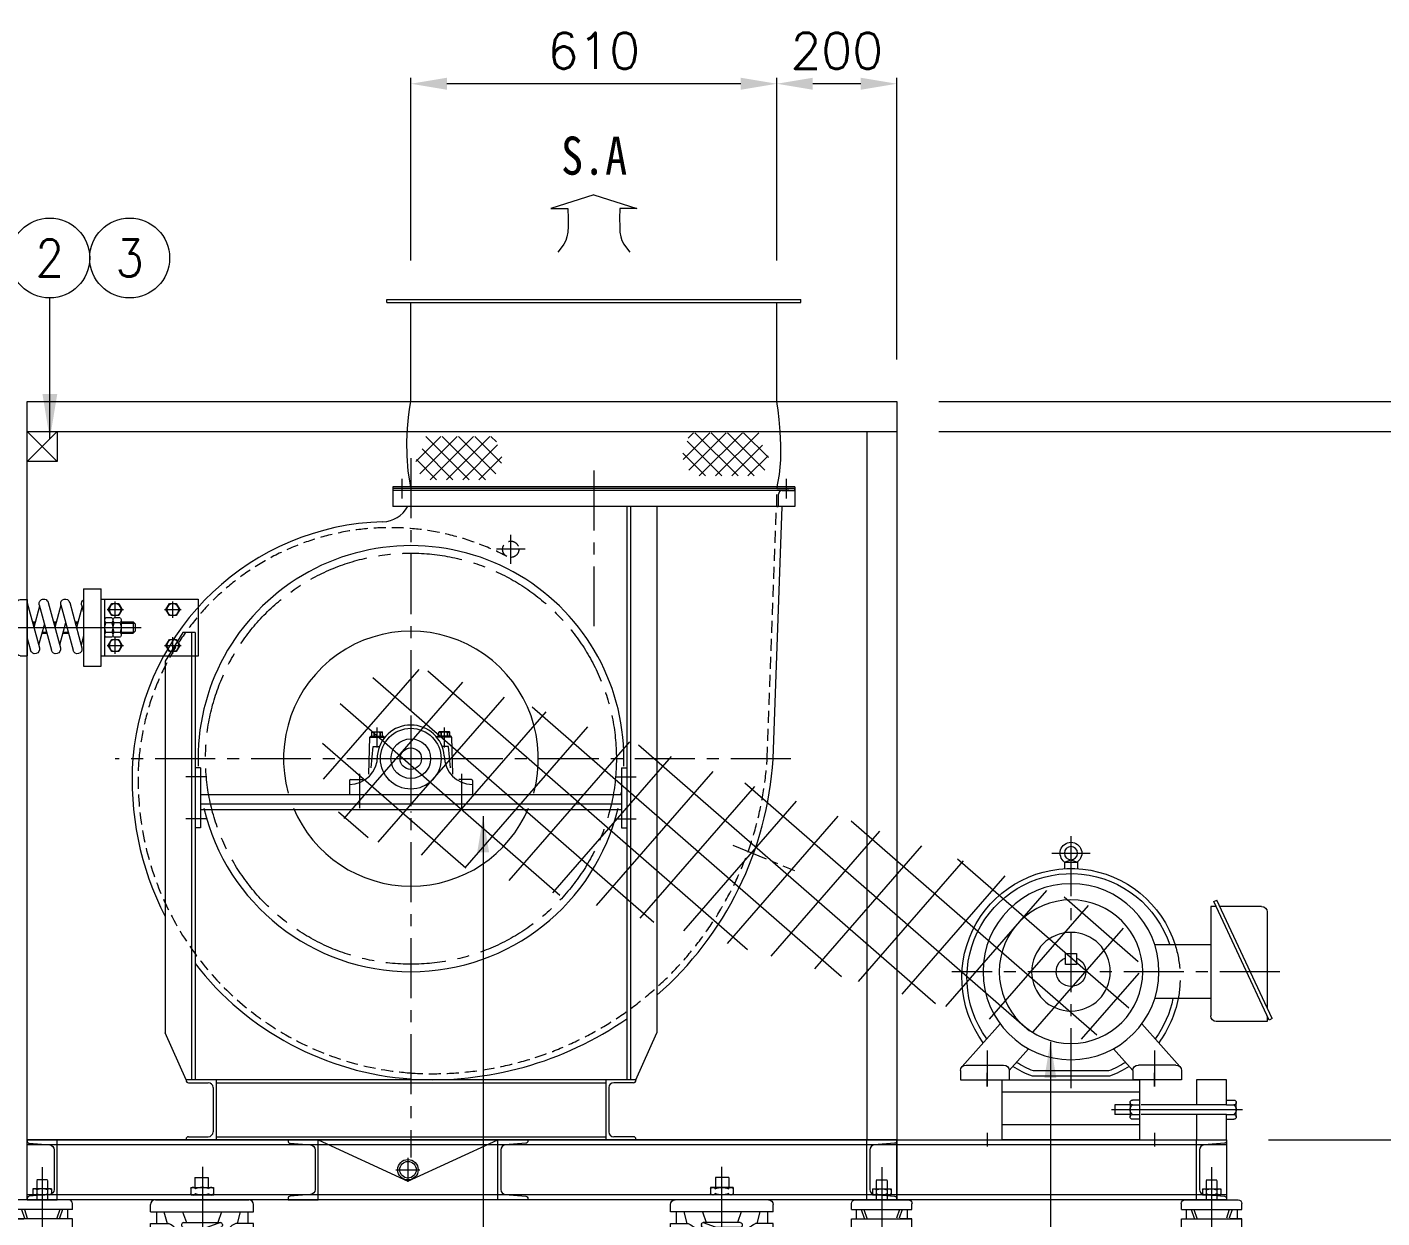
# Model space of a CAD drawing. Extents: x 38 to 18273, y -670 to 12274.
# Drawn here: x 5056 to 7315, y 2893 to 4878 of the extents above; entities that cross this region are included whole.
import ezdxf
from ezdxf.enums import TextEntityAlignment as Align

# ---------------------------------------------------------------- set-up
doc = ezdxf.new("R2010")
doc.units = 0
doc.header["$LTSCALE"] = 80
doc.header["$MEASUREMENT"] = 0
for name, pattern in [('CEN', [26, 20, -2, 2, -2]), ('CENTER', [2, 1.25, -0.25, 0.25, -0.25]), ('CENTER2', [1.125, 0.75, -0.125, 0.125, -0.125]), ('CENTERX2', [4, 2.5, -0.5, 0.5, -0.5]), ('HIDDEN', [0.375, 0.25, -0.125]), ('HIDDENX2', [0.75, 0.5, -0.25])]:
    doc.linetypes.add(name, pattern=pattern)
doc.layers.get('0').update_dxf_attribs({"linetype": 'CONTINUOUS', "lineweight": 18})
doc.layers.get('DEFPOINTS').update_dxf_attribs({"linetype": 'CONTINUOUS', "lineweight": 18})
for name, color, linetype, lineweight in [('12', 1, 'CENTER', 18), ('2', 2, 'HIDDENX2', 18), ('3', 2, 'CONTINUOUS', 18), ('ACT', 7, 'CONTINUOUS', 18), ('BASE', 7, 'CONTINUOUS', 18), ('CEN', 1, 'CEN', 18), ('CENTER', 1, 'CENTER', 18), ('DIM', 4, 'CONTINUOUS', 18), ('LIN', 2, 'CONTINUOUS', 18), ('NO', 2, 'CONTINUOUS', 18), ('OBJ', 7, 'CONTINUOUS', 18), ('THIN', 3, 'CONTINUOUS', 18)]:
    doc.layers.add(name, color=color, linetype=linetype, lineweight=lineweight)
doc.styles.add('GSC', font='romans.shx', dxfattribs={"width": 0.8, "height": 4, "bigfont": 'ghs.shx'})
doc.styles.add('ITALICT', font='TXT', dxfattribs={"width": 0.95, "height": 3})
doc.styles.get("Standard").update_dxf_attribs({"font": 'txt.shx', "bigfont": '2hs.shx'})
doc.dimstyles.get("Standard").update_dxf_attribs({"dimscale": 0, "dimtxt": 60, "dimasz": 60, "dimexe": 10, "dimexo": 70, "dimgap": 25, "dimtad": 1, "dimdec": 0, "dimlfac": -1, "dimzin": 0, "dimdsep": 46, "dimtxsty": 'Standard', "dimcen": 0, "dimclrd": 1, "dimclre": 1, "dimadec": 0, "dimazin": 0, "dimtfac": 1, "dimtdec": 0, "dimtix": 1, "dimtmove": 1, "dimatfit": 2, "dimfxl": 0, "dimtolj": 1, "dimtzin": 0, "dimlwd": 5, "dimlwe": 5, "dimarcsym": 0})

# ---------------------------------------------------------------- blocks, each defined once
blk = doc.blocks.new('*D15')
at = {"color": 1, "linetype": 'Continuous', "lineweight": 5}
for p, q in [((7126.2, 3023.4), (7461.7, 3023.4)), ((7451.7, 2713.4), (7451.7, 2963.4)), ((7276.2, 2653.4), (7461.7, 2653.4))]:
    blk.add_line(p, q, dxfattribs=at)
at = {"color": 1, "linetype": 'Continuous'}
for points in [[(7441.7, 2963.4), (7461.7, 2963.4), (7451.7, 3023.4)], [(7441.7, 2713.4), (7461.7, 2713.4), (7451.7, 2653.4)]]:
    blk.add_solid(points, dxfattribs=at)
at = {"layer": 'DEFPOINTS', "color": 0, "linetype": 'Continuous'}
for p in [(7056.2, 3023.4), (7451.7, 3023.4), (7206.2, 2653.4)]:
    blk.add_point(p, dxfattribs=at)
at = {"color": 0, "linetype": 'Continuous', "insert": (7396.7, 2818.4), "char_height": 60, "attachment_point": 5, "rotation": 90}
blk.add_mtext('\\A1;370', dxfattribs=at)
blk = doc.blocks.new('*D16')
at = {"color": 1, "linetype": 'Continuous', "lineweight": 5}
for p, q in [((6576.2, 4203.4), (7461.7, 4203.4)), ((7451.7, 3083.4), (7451.7, 4143.4)), ((7126.2, 3023.4), (7461.7, 3023.4))]:
    blk.add_line(p, q, dxfattribs=at)
at = {"color": 1, "linetype": 'Continuous'}
for points in [[(7441.7, 4143.4), (7461.7, 4143.4), (7451.7, 4203.4)], [(7441.7, 3083.4), (7461.7, 3083.4), (7451.7, 3023.4)]]:
    blk.add_solid(points, dxfattribs=at)
at = {"layer": 'DEFPOINTS', "color": 0, "linetype": 'Continuous'}
for p in [(6506.2, 4203.4), (7451.7, 4203.4), (7056.2, 3023.4)]:
    blk.add_point(p, dxfattribs=at)
at = {"color": 0, "linetype": 'Continuous', "insert": (7396.7, 3613.4), "char_height": 60, "attachment_point": 5, "rotation": 90}
blk.add_mtext('\\A1;1180', dxfattribs=at)
blk = doc.blocks.new('*D17')
at = {"color": 1, "linetype": 'Continuous', "lineweight": 5}
for p, q in [((7451.7, 4313.4), (7451.7, 4373.4)), ((6576.2, 4253.4), (7461.7, 4253.4)), ((7451.7, 4203.4), (7451.7, 4253.4)), ((6576.2, 4203.4), (7461.7, 4203.4)), ((7451.7, 4143.4), (7451.7, 4083.4))]:
    blk.add_line(p, q, dxfattribs=at)
at = {"color": 1, "linetype": 'Continuous'}
for points in [[(7441.7, 4313.4), (7461.7, 4313.4), (7451.7, 4253.4)], [(7441.7, 4143.4), (7461.7, 4143.4), (7451.7, 4203.4)]]:
    blk.add_solid(points, dxfattribs=at)
at = {"layer": 'DEFPOINTS', "color": 0, "linetype": 'Continuous'}
for p in [(6506.2, 4253.4), (7451.7, 4253.4), (6506.2, 4203.4)]:
    blk.add_point(p, dxfattribs=at)
at = {"color": 0, "linetype": 'Continuous', "insert": (7396.7, 4353.4), "char_height": 60, "attachment_point": 5, "rotation": 90}
blk.add_mtext('\\A1;50', dxfattribs=at)
blk = doc.blocks.new('*D18')
at = {"color": 1, "linetype": 'Continuous', "lineweight": 5}
for p, q in [((6576.2, 4253.4), (7668.6, 4253.4)), ((7658.6, 2713.4), (7658.6, 4193.4)), ((7276.2, 2653.4), (7668.6, 2653.4))]:
    blk.add_line(p, q, dxfattribs=at)
at = {"color": 1, "linetype": 'Continuous'}
for points in [[(7648.6, 4193.4), (7668.6, 4193.4), (7658.6, 4253.4)], [(7648.6, 2713.4), (7668.6, 2713.4), (7658.6, 2653.4)]]:
    blk.add_solid(points, dxfattribs=at)
at = {"layer": 'DEFPOINTS', "color": 0, "linetype": 'Continuous'}
for p in [(6506.2, 4253.4), (7658.6, 4253.4), (7206.2, 2653.4)]:
    blk.add_point(p, dxfattribs=at)
at = {"color": 0, "linetype": 'Continuous', "insert": (7603.6, 3453.4), "char_height": 60, "attachment_point": 5, "rotation": 90}
blk.add_mtext('\\A1;1600', dxfattribs=at)
blk = doc.blocks.new('htr(w)')
at = {"color": 2, "linetype": 'ByBlock'}
blk.add_line((-339.1, 112.4), (-339.1, -0.7), dxfattribs=at)
at = {"color": 2}
blk.add_line((287.4, 66), (272.6, 66), dxfattribs=at)
at = {"color": 6}
blk.add_line((285, 68.5), (275, 68.5), dxfattribs=at)
at = {"color": 2}
blk.add_lwpolyline([(285, 66), (285, 68.5), (284.5, 69), (275.5, 69), (275, 68.5), (275, 66)], dxfattribs=at)
at = {"layer": 'CEN'}
for p, q in [((-288.8, 75.2), (-288.8, 107.7)), ((-174.5, 75.2), (-174.5, 107.7)), ((319.6, 75.2), (319.6, 107.7)), ((428.4, 75.2), (428.4, 107.7)), ((-272.5, 91.4), (-305.1, 91.4)), ((-158.3, 91.4), (-190.8, 91.4)), ((303.4, 91.4), (335.9, 91.4)), ((412.2, 91.4), (444.7, 91.4)), ((340.6, 55.8), (-225.8, 55.8)), ((-288.8, 4), (-288.8, 36.5)), ((-174.5, 4), (-174.5, 36.5)), ((319.6, 4), (319.6, 36.5)), ((428.4, 4), (428.4, 36.5)), ((-272.5, 20.2), (-305.1, 20.2)), ((-158.3, 20.2), (-190.8, 20.2)), ((303.4, 20.2), (335.9, 20.2)), ((412.2, 20.2), (444.7, 20.2))]:
    blk.add_line(p, q, dxfattribs=at)
at = {"layer": 'DIM'}
for p, q in [((-186.6, 64.7), (-212.4, 64.7)), ((-95.1, 64.7), (-99.8, 64.7)), ((-75.9, 64.7), (-76.3, 64.7)), ((-52.4, 64.7), (-57.1, 64.7)), ((-10.7, 64.7), (-15.5, 64.7)), ((275.2, 64.7), (50.7, 64.7)), ((315.2, 64.7), (334.3, 64.7)), ((-186.6, 47), (-212.4, 47)), ((-71.2, 47), (-81, 47)), ((-29.5, 47), (-38.3, 47)), ((275.2, 47), (50.7, 47)), ((315.2, 47), (334.3, 47))]:
    blk.add_line(p, q, dxfattribs=at)
at = {"layer": 'LIN'}
for p, q in [((-146.6, 112.4), (-339.1, 112.4)), ((-153.6, -0.7), (-153.6, 112.4)), ((-111.7, 132.6), (-146.6, 132.6)), ((-146.6, -20.9), (-146.6, 132.6)), ((-111.7, 132.6), (-111.7, -20.9)), ((0, 111.7), (0, 0)), ((14, 111.7), (0, 111.7)), ((291.7, 112.4), (478.7, 112.4)), ((291.7, -0.7), (291.7, 112.4)), ((298.7, -0.7), (298.7, 112.4)), ((478.7, 112.4), (478.7, -0.7)), ((-295.6, 103.3), (-302.5, 91.4)), ((-302.5, 91.4), (-295.6, 79.6)), ((-282, 103.3), (-295.6, 103.3)), ((-275.1, 91.4), (-282, 103.3)), ((-282, 79.6), (-275.1, 91.4)), ((-181.4, 103.3), (-188.2, 91.4)), ((-188.2, 91.4), (-181.4, 79.6)), ((-167.7, 103.3), (-181.4, 103.3)), ((-160.8, 91.4), (-167.7, 103.3)), ((-167.7, 79.6), (-160.8, 91.4)), ((-107.8, 101), (-111.7, 86.6)), ((-108.7, 97.8), (-97.5, 55.8)), ((-84.1, 105.7), (-108.3, 15.4)), ((-66.6, 101), (-90.8, 10.7)), ((-66.7, 100.5), (-54.7, 55.8)), ((-41.4, 105.7), (-65.6, 15.4)), ((-23.8, 101), (-48, 10.7)), ((-24.5, 98.5), (-13.1, 55.8)), ((0, 104.7), (-23.9, 15.4)), ((20.9, 104.7), (20.9, 7)), ((305.9, 91.4), (312.8, 103.3)), ((312.8, 79.6), (305.9, 91.4)), ((312.8, 103.3), (326.5, 103.3)), ((326.5, 103.3), (333.3, 91.4)), ((333.3, 91.4), (326.5, 79.6)), ((414.7, 91.4), (421.6, 103.3)), ((421.6, 79.6), (414.7, 91.4)), ((421.6, 103.3), (435.3, 103.3)), ((435.3, 103.3), (442.1, 91.4)), ((442.1, 91.4), (435.3, 79.6)), ((-295.6, 79.6), (-282, 79.6)), ((-213.8, 63.3), (-210.1, 67)), ((-213.8, 63.3), (-213.8, 48.4)), ((-186.6, 67), (-210.1, 67)), ((-210.1, 67), (-210.1, 44.7)), ((-186.6, 70.4), (-186.6, 41.3)), ((-184, 75.2), (-172.6, 75.2)), ((-184, 65.5), (-172.6, 65.5)), ((-181.4, 79.6), (-167.7, 79.6)), ((-170.1, 70.4), (-170.1, 41.3)), ((-167.5, 75.2), (-156.1, 75.2)), ((-167.5, 65.5), (-156.1, 65.5)), ((-94.5, 67), (-100.4, 67)), ((-76.1, 65.4), (-64.1, 20.8)), ((-51.7, 67), (-57.7, 67)), ((-33.9, 63.4), (-22.5, 20.8)), ((-10.1, 67), (-16.1, 67)), ((23.5, 75.2), (34.9, 75.2)), ((23.5, 65.5), (34.9, 65.5)), ((37.4, 70.4), (37.4, 41.3)), ((40, 75.2), (51.4, 75.2)), ((40, 65.5), (51.4, 65.5)), ((275.2, 67), (50.7, 67)), ((53.9, 70.4), (53.9, 41.3)), ((275.2, 70.4), (275.2, 41.3)), ((277.7, 75.2), (289.2, 75.2)), ((277.7, 65.5), (289.2, 65.5)), ((312.6, 75.2), (301.2, 75.2)), ((312.6, 65.5), (301.2, 65.5)), ((326.5, 79.6), (312.8, 79.6)), ((315.2, 70.4), (315.2, 41.3)), ((315.2, 67), (332, 67)), ((335.7, 63.3), (332, 67)), ((332, 67), (332, 44.7)), ((335.7, 63.3), (335.7, 48.4)), ((435.3, 79.6), (421.6, 79.6)), ((-295.6, 32.1), (-302.5, 20.2)), ((-282, 32.1), (-295.6, 32.1)), ((-275.1, 20.2), (-282, 32.1)), ((-213.8, 48.4), (-210.1, 44.7)), ((-186.6, 44.7), (-210.1, 44.7)), ((-181.4, 32.1), (-188.2, 20.2)), ((-184, 46.2), (-172.6, 46.2)), ((-184, 36.5), (-172.6, 36.5)), ((-167.7, 32.1), (-181.4, 32.1)), ((-160.8, 20.2), (-167.7, 32.1)), ((-167.5, 46.2), (-156.1, 46.2)), ((-167.5, 36.5), (-156.1, 36.5)), ((-111.7, 38.9), (-106.8, 20.8)), ((-70.5, 44.7), (-81.7, 44.7)), ((-28.9, 44.7), (-38.9, 44.7)), ((0, 34.6), (-6.4, 10.7)), ((23.5, 46.2), (34.9, 46.2)), ((23.5, 36.5), (34.9, 36.5)), ((40, 46.2), (51.4, 46.2)), ((40, 36.5), (51.4, 36.5)), ((275.2, 44.7), (50.7, 44.7)), ((277.7, 46.2), (289.2, 46.2)), ((277.7, 36.5), (289.2, 36.5)), ((312.6, 46.2), (301.2, 46.2)), ((312.6, 36.5), (301.2, 36.5)), ((305.9, 20.2), (312.8, 32.1)), ((312.8, 32.1), (326.5, 32.1)), ((315.2, 44.7), (332, 44.7)), ((326.5, 32.1), (333.3, 20.2)), ((335.7, 48.4), (332, 44.7)), ((414.7, 20.2), (421.6, 32.1)), ((421.6, 32.1), (435.3, 32.1)), ((435.3, 32.1), (442.1, 20.2)), ((-302.5, 20.2), (-295.6, 8.4)), ((-295.6, 8.4), (-282, 8.4)), ((-282, 8.4), (-275.1, 20.2)), ((-188.2, 20.2), (-181.4, 8.4)), ((-181.4, 8.4), (-167.7, 8.4)), ((-167.7, 8.4), (-160.8, 20.2)), ((14, 0), (0, 0)), ((312.8, 8.4), (305.9, 20.2)), ((326.5, 8.4), (312.8, 8.4)), ((333.3, 20.2), (326.5, 8.4)), ((421.6, 8.4), (414.7, 20.2)), ((435.3, 8.4), (421.6, 8.4)), ((442.1, 20.2), (435.3, 8.4)), ((-339.1, -0.7), (-146.6, -0.7)), ((-111.7, -20.9), (-146.6, -20.9)), ((478.7, -0.7), (291.7, -0.7))]:
    blk.add_line(p, q, dxfattribs=at)
for centre, major_axis, start_param, end_param in [((-116.6, 103.4), (-6.42, 6.42), 3.665191, 4.927986), ((-75.3, 103.4), (6.42, 6.42), 5.235988, 8.37758), ((-32.6, 103.4), (-6.42, 6.42), 3.665191, 6.806784), ((14, 104.7), (4.94, 4.94), 5.497787, 7.068583), ((-166.9, 55.8), (13.9, 13.9), 1.843141, 2.869248), ((-180.7, 70.4), (-4.15, 4.15), -0.180888, 1.751684), ((-176, 70.4), (-4.15, 4.15), 2.960705, 4.893277), ((-189.8, 55.8), (-13.9, 13.9), 3.413937, 4.440045), ((-150.4, 55.8), (13.9, 13.9), 1.843141, 2.869248), ((-164.2, 70.4), (-4.15, 4.15), -0.180888, 1.751684), ((-159.5, 70.4), (-4.15, 4.15), 2.960705, 4.893277), ((-173.3, 55.8), (-13.9, 13.9), 3.413937, 4.440045), ((40.6, 55.8), (-13.9, 13.9), 0.272344, 1.298452), ((26.8, 70.4), (-4.15, 4.15), -0.180888, 1.751684), ((31.6, 70.4), (-4.15, 4.15), 2.960705, 4.893277), ((17.7, 55.8), (13.9, 13.9), 4.984733, 6.010841), ((57.1, 55.8), (-13.9, 13.9), 0.272344, 1.298452), ((43.3, 70.4), (-4.15, 4.15), -0.180888, 1.751684), ((48.1, 70.4), (-4.15, 4.15), 2.960705, 4.893277), ((34.2, 55.8), (-13.9, 13.9), 3.413937, 4.440045), ((294.9, 55.8), (-13.9, 13.9), 0.272344, 1.298452), ((281.1, 70.4), (-4.15, 4.15), -0.180888, 1.751684), ((285.8, 70.4), (4.15, 4.15), 4.531501, 6.464073), ((272, 55.8), (-13.9, 13.9), 3.413937, 4.440045), ((318.4, 55.8), (-13.9, 13.9), 0.272344, 1.298452), ((304.6, 70.4), (-4.15, 4.15), -0.180888, 1.751684), ((309.3, 70.4), (4.15, 4.15), 4.531501, 6.464073), ((295.5, 55.8), (-13.9, 13.9), 3.413937, 4.440045), ((-180.7, 41.3), (-4.15, 4.15), -0.180888, 1.751684), ((-176, 41.3), (4.15, 4.15), 4.531501, 6.464073), ((-164.2, 41.3), (-4.15, 4.15), -0.180888, 1.751684), ((-159.5, 41.3), (-4.15, 4.15), 2.960705, 4.893277), ((26.8, 41.3), (-4.15, 4.15), -0.180888, 1.751684), ((31.6, 41.3), (-4.15, 4.15), 2.960705, 4.893277), ((43.3, 41.3), (-4.15, 4.15), -0.180888, 1.751684), ((48.1, 41.3), (-4.15, 4.15), 2.960705, 4.893277), ((281.1, 41.3), (-4.15, 4.15), -0.180888, 1.751684), ((285.8, 41.3), (-4.15, 4.15), 2.960705, 4.893277), ((304.6, 41.3), (-4.15, 4.15), -0.180888, 1.751684), ((309.3, 41.3), (-4.15, 4.15), 2.960705, 4.893277), ((-99.5, 13), (-6.42, 6.42), 0.523599, 3.665191), ((-56.8, 13), (-6.42, 6.42), 0.523599, 3.665191), ((-15.2, 13), (-6.42, 6.42), 0.523599, 3.665191), ((14, 7), (4.94, 4.94), 3.926991, 5.497787)]:
    blk.add_ellipse(centre, major_axis=major_axis, ratio=1, start_param=start_param, end_param=end_param, dxfattribs=at)
for centre, major_axis in [((-288.8, 91.4), (-8.39, 8.39)), ((-174.5, 91.4), (-8.39, 8.39)), ((319.6, 91.4), (-8.39, 8.39)), ((428.4, 91.4), (-8.39, 8.39)), ((-288.8, 20.2), (-8.39, 8.39)), ((-174.5, 20.2), (-8.39, 8.39)), ((319.6, 20.2), (8.39, 8.39)), ((428.4, 20.2), (8.39, 8.39))]:
    blk.add_ellipse(centre, major_axis=major_axis, ratio=1, dxfattribs=at)
at = {"layer": 'THIN', "color": 6}
for p, q in [((275.5, 66), (275.5, 69)), ((284.5, 66), (284.5, 69))]:
    blk.add_line(p, q, dxfattribs=at)
blk = doc.blocks.new('SPRING MOUNT(def 50 FRONT)')
at = {"lineweight": 15}
for p, q in [((129.9, 238.5), (129.9, 222.3)), ((129.9, 238.5), (152, 238.5)), ((152, 238.5), (152, 222.3)), ((122.7, 222.2), (160.6, 222.2)), ((122.7, 222.2), (122.7, 209.6)), ((123.3, 209.6), (161.2, 209.6)), ((160.6, 222.2), (160.6, 209.6)), ((55.9, 181.7), (55.9, 193.7)), ((55.9, 181.7), (55.9, 193.7)), ((55.9, 181.7), (227.4, 181.7)), ((63.8, 201.7), (219.5, 201.7)), ((65.5, 181.7), (65.5, 162.1)), ((78.2, 181.7), (83.3, 162.1)), ((109.3, 181.7), (115.5, 163.7)), ((174, 181.7), (167.9, 163.7)), ((205.1, 181.7), (200.1, 162.1)), ((217.8, 181.7), (217.8, 162.1)), ((227.4, 181.7), (227.4, 193.7)), ((227.4, 181.7), (227.4, 193.7)), ((55.9, 68.1), (55.9, 162.1)), ((55.9, 162.1), (85.5, 162.1)), ((107.6, 160.5), (107.6, 158.7)), ((110.8, 163.7), (172.5, 163.7)), ((172.5, 163.7), (112.9, 142.3)), ((175.7, 160.5), (175.7, 158.7)), ((227.4, 162.1), (197.8, 162.1)), ((227.4, 162.1), (197.8, 162.1)), ((227.4, 68.1), (227.4, 162.1)), ((101.3, 140.9), (107.6, 64.8)), ((110, 140.3), (109.5, 138.8)), ((110, 140.2), (109.5, 138.8)), ((110.8, 155.5), (149.8, 155.5)), ((174.3, 123.3), (113.9, 142.2)), ((172.5, 155.5), (126.2, 138.4)), ((182.1, 140.9), (175.7, 64.8)), ((160.8, 119.4), (111.1, 134.9)), ((173.6, 123.4), (112.9, 104.1)), ((173.6, 115), (124.3, 100)), ((176.5, 120), (176.4, 118.2)), ((110.6, 102.1), (110.1, 100.6)), ((110.6, 102), (110.1, 100.5)), ((161, 77.7), (111.9, 96.5)), ((172.8, 80.4), (114.4, 104)), ((172.7, 80.4), (112.9, 66.5)), ((172.4, 72.2), (151.4, 67.1)), ((175.7, 77.3), (175.7, 75.4)), ((39, 52.3), (17.6, 52.3)), ((17.6, 31.7), (17.6, 52.3)), ((110.6, 64.5), (110.1, 63)), ((112, 59), (141.7, 59)), ((114.9, 58.5), (141.7, 58.5)), ((173, 58.5), (115.3, 58.5)), ((116, 67.1), (141.7, 67.1)), ((172.5, 67.1), (141.7, 67.1)), ((172.5, 59), (141.7, 59)), ((172.5, 58.5), (141.7, 58.5)), ((175.7, 64), (175.7, 62.1)), ((175.7, 63.5), (175.7, 61.7)), ((263.7, 52.3), (242.4, 52.3)), ((263.7, 52.3), (263.7, 31.7)), ((263.5, 42), (17.6, 42)), ((263.5, 31.7), (17.6, 31.7))]:
    blk.add_line(p, q, dxfattribs=at)
for centre, radius, start, end in [((126.6, 217.7), 4.47, 27.8855, 152.1145), ((126.6, 214), 4.47, 207.8855, 332.1145), ((141.7, 195.2), 27, 65.8105, 114.1895), ((141.7, 236.6), 27, 245.8105, 294.1895), ((156.7, 217.7), 4.48, 28.0312, 151.9688), ((156.7, 214), 4.48, 208.0312, 331.9688), ((63.8, 193.7), 7.9, 90, 180), ((219.5, 193.7), 7.9, 0, 90), ((219.5, 193.7), 7.9, 0, 90), ((77.6, 139.8), 23.7, 2.7593, 70.3922), ((110.8, 160.5), 3.16, 90, 180), ((110.8, 158.7), 3.16, 180, 270), ((172.5, 160.5), 3.16, 0, 90), ((172.5, 158.7), 3.16, 270, 0), ((205.7, 139.8), 23.7, 109.6078, 177.2407), ((112.5, 137.7), 3.16, 160.7604, 250.7604), ((112.5, 137.8), 3.16, 160.7604, 250.7604), ((113, 139.3), 3.2, 73.0374, 160.654), ((113, 139.2), 3.2, 73.0374, 160.654), ((112.6, 137.7), 3.17, 247.2939, 261.591), ((112.6, 137.8), 3.17, 247.2939, 261.591), ((173.2, 118.2), 3.16, 270, 0), ((173.4, 120.3), 3.16, 355.8918, 85.8918), ((113.1, 99.5), 3.16, 160.7604, 250.7604), ((113.1, 99.5), 3.16, 160.7604, 250.7604), ((113.6, 101), 3.2, 73.0374, 160.654), ((113.6, 100.9), 3.2, 73.0374, 160.654), ((113.2, 99.5), 3.17, 247.2939, 261.591), ((113.2, 99.4), 3.17, 247.2939, 261.591), ((40.1, 68.1), 15.8, 270, 0), ((172.6, 75.4), 3.16, 266.4469, 0), ((172.6, 77.3), 3.16, 0, 90), ((243.2, 68.1), 15.8, 180, 270), ((115.3, 66.4), 7.9, 191.7194, 270), ((113.1, 61.9), 3.16, 160.7604, 250.7604), ((113.6, 63.4), 3.2, 98.9445, 160.654), ((113.2, 61.9), 3.17, 247.2939, 248.2755), ((172.5, 64), 3.16, 0, 90), ((172.5, 62.1), 3.16, 270, 0), ((172.5, 61.7), 3.16, 270, 0)]:
    blk.add_arc(centre, radius, start, end, dxfattribs=at)
at = {"layer": '12', "lineweight": 15}
for p, q in [((17.6, 52.3), (17.6, 52.3)), ((263.7, 52.3), (263.7, 52.3))]:
    blk.add_line(p, q, dxfattribs=at)
at = {"layer": '3', "linetype": 'CENTERX2', "lineweight": 15}
blk.add_line((142.3, 256.5), (142.3, 5.2), dxfattribs=at)
blk = doc.blocks.new('SPRING MOUNT(def 50 SIDE)')
at = {"lineweight": 15}
for p, q in [((87.8, 236.1), (69.8, 236.1)), ((69.8, 234.6), (69.8, 202.7)), ((87.8, 234.6), (87.8, 202.7)), ((94.2, 220.9), (63.3, 220.9)), ((63.3, 220.9), (63.3, 210.6)), ((94.2, 210.6), (63.3, 210.6)), ((94.2, 220.9), (94.2, 210.6)), ((28.3, 186.5), (28.3, 196.3)), ((129.2, 186.5), (28.3, 186.5)), ((122.8, 202.7), (34.7, 202.7)), ((36.1, 186.5), (36.1, 170.6)), ((44.6, 186.5), (49.6, 171.8)), ((49.2, 186.5), (54.1, 171.9)), ((108.4, 186.5), (103.4, 171.9)), ((113, 186.5), (107.9, 171.8)), ((121.4, 186.5), (121.4, 170.6)), ((129.2, 186.5), (129.2, 196.3)), ((129.2, 170.6), (28.3, 170.6)), ((28.3, 170.6), (48.1, 170.6)), ((28.3, 67.4), (28.3, 170.6)), ((129.2, 67.4), (129.2, 170.6)), ((15.4, 54.6), (15.4, 32.7)), ((142.1, 32.7), (142.1, 54.6)), ((15.4, 43.7), (142.1, 43.7)), ((15.4, 32.7), (142.1, 32.7))]:
    blk.add_line(p, q, dxfattribs=at)
for centre, radius, start, end in [((66.6, 217.3), 3.64, 28.0312, 151.9688), ((66.6, 214.3), 3.64, 208.0312, 331.9688), ((78.8, 199), 22, 65.8105, 114.1895), ((78.8, 232.6), 22, 245.8105, 294.1895), ((91, 217.3), 3.63, 27.8855, 152.1145), ((91, 214.3), 3.63, 207.8855, 332.1145), ((34.7, 196.3), 6.42, 90, 180), ((34.7, 196.3), 6.42, 90, 180), ((122.8, 196.3), 6.42, 0, 90), ((15.4, 67.4), 12.8, 270, 0), ((142.1, 67.4), 12.8, 180, 270)]:
    blk.add_arc(centre, radius, start, end, dxfattribs=at)
at = {"layer": '3', "linetype": 'CENTERX2', "lineweight": 15}
blk.add_line((78.8, 257.2), (78.8, 5), dxfattribs=at)
blk = doc.blocks.new('*D47')
at = {"color": 1, "linetype": 'Continuous', "lineweight": 5}
for p, q in [((6306.2, 4488.4), (6306.2, 4793.2)), ((6506.2, 4323.4), (6506.2, 4793.2)), ((6446.2, 4783.2), (6366.2, 4783.2))]:
    blk.add_line(p, q, dxfattribs=at)
at = {"color": 1, "linetype": 'Continuous'}
for points in [[(6366.2, 4793.2), (6366.2, 4773.2), (6306.2, 4783.2)], [(6446.2, 4793.2), (6446.2, 4773.2), (6506.2, 4783.2)]]:
    blk.add_solid(points, dxfattribs=at)
at = {"layer": 'DEFPOINTS', "color": 0, "linetype": 'Continuous'}
for p in [(6306.2, 4783.2), (6306.2, 4418.4), (6506.2, 4253.4)]:
    blk.add_point(p, dxfattribs=at)
at = {"color": 0, "linetype": 'Continuous', "insert": (6406.2, 4838.2), "char_height": 60, "attachment_point": 5}
blk.add_mtext('\\A1;200', dxfattribs=at)
blk = doc.blocks.new('*D48')
at = {"color": 1, "linetype": 'Continuous', "lineweight": 5}
for p, q in [((5696.1, 4488.4), (5696.1, 4793.2)), ((6306.2, 4488.4), (6306.2, 4793.2)), ((6246.2, 4783.2), (5756.1, 4783.2))]:
    blk.add_line(p, q, dxfattribs=at)
at = {"color": 1, "linetype": 'Continuous'}
for points in [[(5756.1, 4793.2), (5756.1, 4773.2), (5696.1, 4783.2)], [(6246.2, 4793.2), (6246.2, 4773.2), (6306.2, 4783.2)]]:
    blk.add_solid(points, dxfattribs=at)
at = {"layer": 'DEFPOINTS', "color": 0, "linetype": 'Continuous'}
for p in [(5696.1, 4783.2), (5696.1, 4418.4), (6306.2, 4418.4)]:
    blk.add_point(p, dxfattribs=at)
at = {"color": 0, "linetype": 'Continuous', "insert": (6001.1, 4838.2), "char_height": 60, "attachment_point": 5}
blk.add_mtext('\\A1;610', dxfattribs=at)
blk = doc.blocks.new('22.0')
for p, q in [((0, 186.5), (-10.6, 182.8)), ((10.6, 182.8), (-10.6, 182.8)), ((-10.6, 182.8), (-10.6, 171.7)), ((10.6, 182.8), (0, 186.5)), ((10.6, 182.8), (10.6, 171.7)), ((-335.2, -78.2), (-243.4, 119.3)), ((-330.2, -80.5), (-238.4, 117)), ((-238.4, 117), (-243.4, 119.3)), ((-327, 99.5), (-327, -60.6)), ((-317.8, 108.7), (-248.4, 108.7)), ((-242.3, 108.7), (-233, 108.7)), ((-233, 108.7), (-233, -73.7)), ((-233, 44.6), (-139.7, 44.6)), ((9.3, 30.5), (-9.2, 30.5)), ((-9.2, 30.5), (-9.2, 12.1)), ((9.3, 12.1), (9.3, 30.5)), ((-9.2, 12.1), (9.3, 12.1)), ((-233, -44.6), (-139.7, -44.6)), ((-335.2, -78.2), (-330.2, -80.5)), ((-327, -73.7), (-327, -82.9)), ((-327, -82.9), (-242.3, -82.9)), ((-181.5, -158.2), (-118.3, -86.8)), ((181.5, -158.2), (118.3, -86.8)), ((-103.2, -164.7), (-71, -128.4)), ((103.2, -164.7), (71, -128.4)), ((-175, -155.5), (-112.4, -155.5)), ((175, -155.5), (112.4, -155.5)), ((-184.2, -164.7), (-184.2, -180)), ((-184.2, -180), (-103.2, -180)), ((-103.2, -164.7), (-103.2, -180)), ((-64.3, -174.3), (64.3, -174.3)), ((-62.6, -165.3), (62.6, -165.3)), ((103.2, -164.7), (103.2, -180)), ((184.2, -180), (103.2, -180)), ((184.2, -164.7), (184.2, -180))]:
    blk.add_line(p, q)
for centre, radius in [((0, 197.5), 11), ((0, 0), 146.7), ((0, 0), 119.6), ((0, 0), 65.6)]:
    blk.add_circle(centre, radius)
for centre, radius, start, end in [((0, 197.5), 18.1, 305.6333, 234.3667), ((0, -10), 182, 323.4691, 162.5533), ((0, -10), 173.5, 324.0614, 161.6701), ((-317.8, 99.5), 9.21, 90, 180), ((0, 0), 24.7, 112.4688, 67.3269), ((0, -10), 182, 190.9486, 216.5309), ((0, -10), 173.5, 191.4914, 215.9386), ((-242.3, -73.7), 9.21, 270, 0), ((-175, -164.7), 9.21, 90, 180), ((-112.4, -164.7), 9.21, 0, 90), ((0, -3.5), 182.5, 237.8142, 249.3839), ((0, -3.5), 173.5, 238.3043, 248.8506), ((0, -3.5), 173.5, 291.1494, 301.6957), ((0, -3.5), 182.5, 290.6161, 302.1858), ((112.4, -164.7), 9.21, 90, 180), ((175, -164.7), 9.21, 0, 90)]:
    blk.add_arc(centre, radius, start, end)
at = {"layer": '2'}
blk.add_arc((0, -10), 182, 162.5533, 190.9486, dxfattribs=at)
at = {"layer": '3', "linetype": 'CENTER'}
for p, q in [((0, 225.7), (0, -196)), ((31.9, 197.5), (-31.9, 197.5)), ((-348.3, 0), (198.6, 0)), ((-139.5, -131.2), (-139.5, -191.4)), ((139.5, -131.2), (139.5, -191.4))]:
    blk.add_line(p, q, dxfattribs=at)
blk = doc.blocks.new('18.5-0')
at = {"lineweight": 15}
for points in [[(-259.5, 58), (-259.5, 100), (-209.5, 100), (-209.5, 58)], [(-259.5, 58), (-116.8, 58)], [(-209.5, 42), (-209.5, 0), (-259.5, 0), (-259.5, 42)], [(-259.5, 42), (-116.8, 42)]]:
    blk.add_lwpolyline(points, dxfattribs=at)
at = {"linetype": 'ByBlock', "lineweight": 15}
blk.add_lwpolyline([(114.5, 100), (-114.5, 100), (-114.5, 0), (114.5, 0), (114.5, 100)], dxfattribs=at)
blk.add_lwpolyline([(114.5, 80), (-114.5, 80), (-114.5, 25), (114.5, 25)], close=True, dxfattribs=at)
at = {"layer": '3', "color": 4, "linetype": 'ByBlock'}
for p, q in [((-139.5, 88.5), (-139.5, 111.5)), ((139.5, 88.5), (139.5, 111.5)), ((-139.5, 11.5), (-139.5, -11.5)), ((139.5, 11.5), (139.5, -11.5))]:
    blk.add_line(p, q, dxfattribs=at)
at = {"layer": 'BASE', "lineweight": 15}
for p, q in [((-275.5, 42), (-275.5, 62)), ((-259.5, 66), (-271.5, 66)), ((-259.5, 58), (-271.5, 58)), ((-114.5, 66), (-102.5, 66)), ((-114.5, 66), (-114.5, 34)), ((-102.5, 58), (-114.5, 58)), ((-98.5, 62), (-98.5, 38)), ((-98.5, 58), (-73.3, 58)), ((-73.3, 58), (-73.3, 42)), ((-275.5, 38), (-275.5, 42)), ((-259.5, 42), (-271.5, 42)), ((-259.5, 34), (-271.5, 34)), ((-114.7, 34), (-102.7, 34)), ((-102.5, 42), (-114.5, 42)), ((-98.5, 42), (-73.3, 42))]:
    blk.add_line(p, q, dxfattribs=at)
for centre, radius, start, end in [((-271.5, 62), 4, 90, 270), ((-265.5, 50), 10, 126.8699, 233.1301), ((-102.5, 62), 4, 270, 90), ((-108.5, 50), 10, 306.8699, 53.1301), ((-271.5, 38), 4, 90, 270), ((-102.5, 38), 4, 270, 90)]:
    blk.add_arc(centre, radius, start, end, dxfattribs=at)
at = {"layer": 'CEN', "lineweight": 15}
blk.add_line((-286.2, 50), (-67.5, 50), dxfattribs=at)
at = {"linetype": 'Continuous'}
blk.add_blockref('22.0', (0, 280), dxfattribs=at)

msp = doc.modelspace()

# ---------------------------------------------------------------- hatches: boundary and pattern name
at = {"linetype": 'ByBlock'}
h = msp.add_hatch(dxfattribs=at)
h.set_pattern_fill('ANSI37', color=256, scale=550, angle=3.9434, style=0)
h.set_pattern_definition([(48.9434, (-1937.65, 1726.19), (-51.8417, 45.1553), []), (138.9434, (-1937.65, 1726.19), (-45.1553, -51.8417), [])])
edge = h.paths.add_edge_path()
edge.add_line((5655.7, 3514.6), (6765.8, 3193.8))
edge.add_arc((6796.4, 3303.4), 113.8, 254.3921, 429.8505)
edge.add_line((6835.6, 3410.2), (5747.4, 3798.6))
edge.add_arc((5695.9, 3658.4), 149.3, 69.8505, 254.3921)
at = {"layer": '2', "linetype": 'Continuous'}
h = msp.add_hatch(dxfattribs=at)
h.set_pattern_fill('ANSI37', color=256, scale=153.425, style=0)
h.set_pattern_definition([(45, (-598.46, -204.614), (-13.56098, 13.56098), []), (135, (-598.46, -204.614), (-13.56098, -13.56098), [])])
h.paths.add_polyline_path([(6286.7, 4172.9), (6282.2, 4181), (6278.6, 4190.4), (6277.1, 4201.7), (6161.7, 4201.7), (6147.2, 4162), (6164.5, 4129.6), (6277, 4129.6), (6287.6, 4140.7), (6292.5, 4149.9), (6293.1, 4158), (6290.8, 4165.4)])
h = msp.add_hatch(dxfattribs=at)
h.set_pattern_fill('ANSI37', color=256, scale=153.425, style=0)
h.set_pattern_definition([(135, (12595.445, -210.93), (13.56098, 13.56098), []), (45, (12595.445, -210.93), (13.56098, -13.56098), [])])
h.paths.add_polyline_path([(5710.3, 4166.6), (5714.8, 4174.7), (5718.4, 4184.1), (5719.9, 4195.3), (5835.3, 4195.3), (5849.8, 4155.7), (5832.5, 4123.2), (5720, 4123.2), (5709.4, 4134.4), (5704.5, 4143.6), (5703.9, 4151.6), (5706.2, 4159.1)])

# ---------------------------------------------------------------- linework, layer by layer
at = {"linetype": 'Continuous'}
for p, q in [((5656.2, 4423.4), (6346.2, 4423.4)), ((5656.2, 4418.4), (5656.2, 4423.4)), ((5656.2, 4418.4), (6346.2, 4418.4)), ((5696.2, 4253.4), (5696.2, 4418.4)), ((6306.2, 4253.4), (6306.2, 4418.4)), ((6346.2, 4418.4), (6346.2, 4423.4)), ((5106.2, 4153.4), (5056.2, 4203.4)), ((5056.2, 4153.4), (5106.2, 4203.4)), ((6456.2, 4203.4), (6506.2, 4203.4))]:
    msp.add_line(p, q, dxfattribs=at)
at = {"color": 1, "linetype": 'CENTER'}
for p, q in [((5696.2, 4159.2), (5696.2, 2993.9)), ((6001.2, 4138.6), (6001.2, 3879.5)), ((5680.7, 4125), (5680.7, 4091.8)), ((6321.7, 4125), (6321.7, 4091.8)), ((6329.5, 3658.4), (5202.8, 3658.4)), ((5354.5, 3628.4), (5320.7, 3628.4)), ((6037.8, 3628.4), (6071.7, 3628.4)), ((5354.5, 3558.4), (5320.7, 3558.4)), ((6037.8, 3558.4), (6071.7, 3558.4))]:
    msp.add_line(p, q, dxfattribs=at)
for p, q in [((6336.2, 4111.4), (5666.2, 4111.4)), ((5666.2, 4111.4), (5666.2, 4078.4)), ((6336.2, 4111.4), (6336.2, 4078.4)), ((6336.2, 4108.4), (5666.2, 4108.4)), ((6336.2, 4105.4), (5666.2, 4105.4)), ((6336.2, 4078.4), (5666.2, 4078.4)), ((6300.1, 3658), (6315.4, 4078.4)), ((5315.7, 3868.8), (5286.2, 3820.7)), ((5336.2, 3868.8), (5315.7, 3868.8)), ((5345.2, 3643.4), (5336.2, 3643.4)), ((5345.2, 3643.4), (5345.2, 3543.4)), ((6047.2, 3643.4), (6047.2, 3543.4)), ((6047.2, 3643.4), (6056.2, 3643.4)), ((6047.2, 3598.4), (5345.2, 3598.4)), ((6047.2, 3582.4), (5345.2, 3582.4)), ((6047.2, 3573.4), (5345.2, 3573.4)), ((5345.2, 3543.4), (5336.2, 3543.4)), ((6047.2, 3543.4), (6056.2, 3543.4)), ((5321.2, 3123.4), (5286.2, 3201.5)), ((6071.2, 3123.4), (6106.2, 3201.5)), ((6071.2, 3123.4), (5321.2, 3123.4)), ((5321.2, 3123.4), (5321.2, 3123.4)), ((5325.6, 3123.4), (5325.6, 3123.4)), ((5371.2, 3123.4), (5371.2, 3023.4)), ((5371.2, 3118.4), (6021.2, 3118.4)), ((6021.2, 3123.4), (6021.2, 3023.4)), ((6066.7, 3123.4), (6066.7, 3123.4)), ((6071.2, 3123.4), (6071.2, 3123.4)), ((5371.2, 3028.4), (6021.2, 3028.4)), ((6071.2, 3023.4), (5421.2, 3023.4)), ((5541.2, 3023.4), (5691.2, 2954.5)), ((5691.2, 2954.5), (5841.2, 3023.4))]:
    msp.add_line(p, q)
at = {"color": 3, "linetype": 'HIDDEN'}
for p, q in [((6306.2, 4108.4), (6336.2, 4108.4)), ((6306.2, 4078.4), (6306.2, 4108.4)), ((6309.2, 4080.4), (6309.2, 4099.4)), ((6315.2, 4105.4), (6334.2, 4105.4)), ((6336.2, 4107.4), (6336.2, 4108.4)), ((6290.1, 3658.4), (6305.4, 4078.4)), ((6306.2, 4078.4), (6307.2, 4078.4))]:
    msp.add_line(p, q, dxfattribs=at)
at = {"color": 7, "linetype": 'Continuous'}
for p, q in [((6056.2, 4078.4), (6056.2, 3123.4)), ((6062.2, 4078.4), (6062.2, 3123.4)), ((6106.2, 4078.4), (6106.2, 3201.5)), ((5330.2, 3868.8), (5330.2, 3123.4)), ((5336.2, 3868.8), (5336.2, 3123.4)), ((5286.2, 3820.7), (5286.2, 3201.5)), ((5321.2, 3123.4), (5321.2, 3122.4)), ((5325.2, 3118.4), (5358.2, 3118.4)), ((6067.2, 3118.4), (6034.2, 3118.4)), ((6071.2, 3123.4), (6071.2, 3122.4)), ((5366.2, 3110.4), (5366.2, 3036.4)), ((6026.2, 3110.4), (6026.2, 3036.4)), ((5325.2, 3028.4), (5358.2, 3028.4)), ((6067.2, 3028.4), (6034.2, 3028.4)), ((5321.2, 3024.4), (5321.2, 3023.4)), ((6071.2, 3024.4), (6071.2, 3023.4))]:
    msp.add_line(p, q, dxfattribs=at)
at = {"color": 1}
for p, q in [((5862.6, 3983.4), (5862.6, 4031.4)), ((5886.6, 4007.4), (5838.6, 4007.4)), ((5790.4, 3658.4), (5601.4, 3658.4))]:
    msp.add_line(p, q, dxfattribs=at)
at = {"color": 1, "linetype": 'CENTER2'}
for p, q in [((5696.2, 3730.6), (5696.2, 3568.5)), ((5639.9, 3677), (5639.9, 3710.1)), ((5751.9, 3677), (5751.9, 3710.1)), ((6233.1, 3514.1), (6335.5, 3472.3))]:
    msp.add_line(p, q, dxfattribs=at)
for points in [[(5696.2, 4111.4), (5691.7, 4137.7), (5689.6, 4163.2), (5689.3, 4187.2), (5690.3, 4208.8), (5692, 4227), (5694, 4241.1), (5695.5, 4250.2), (5696.2, 4253.4)], [(6306.2, 4108.4), (6310.6, 4131.9), (6312.7, 4156.5), (6313, 4180.8), (6312, 4203.5), (6310.3, 4223.4), (6308.3, 4239.2), (6306.8, 4249.6), (6306.2, 4253.4)]]:
    msp.add_lwpolyline(points)
at = {"linetype": 'Continuous'}
for points in [[(6456.2, 3023.4), (5056.2, 3023.4), (5056.2, 4203.4), (6456.2, 4203.4)], [(5056.2, 4203.4), (5106.2, 4203.4), (5106.2, 4153.4), (5056.2, 4153.4)], [(6506.2, 2923.4), (5056.2, 2923.4), (5056.2, 3023.4), (6506.2, 3023.4)], [(6506.2, 2931.4), (5056.2, 2931.4), (5056.2, 3015.4), (6506.2, 3015.4)], [(7056.2, 2923.4), (6506.2, 2923.4), (6506.2, 3023.4), (7056.2, 3023.4)], [(7056.2, 2931.4), (6506.2, 2931.4), (6506.2, 3015.4), (7056.2, 3015.4)]]:
    msp.add_lwpolyline(points, close=True, dxfattribs=at)
for points in [[(5106.2, 3023.4), (5056.2, 3023.4), (5056.2, 3021.5, 0.388879), (5059.8, 3017.5), (5093.9, 3014.6, -0.388879), (5101.2, 3006.6), (5101.2, 2940.2, -0.388879), (5093.9, 2932.2), (5059.8, 2929.2, 0.388879), (5056.2, 2925.3), (5056.2, 2923.4), (5106.2, 2923.4), (5106.2, 3023.4)], [(5541.2, 3023.4), (5491.2, 3023.4), (5491.2, 3021.5, 0.388879), (5494.8, 3017.5), (5528.9, 3014.6, -0.388879), (5536.2, 3006.6), (5536.2, 2940.2, -0.388879), (5528.9, 2932.2), (5494.8, 2929.2, 0.388879), (5491.2, 2925.3), (5491.2, 2923.4), (5541.2, 2923.4), (5541.2, 3023.4)], [(5841.2, 3023.4), (5891.2, 3023.4), (5891.2, 3021.5, -0.388879), (5887.5, 3017.5), (5853.5, 3014.6, 0.388879), (5846.2, 3006.6), (5846.2, 2940.2, 0.388879), (5853.5, 2932.2), (5887.5, 2929.2, -0.388879), (5891.2, 2925.3), (5891.2, 2923.4), (5841.2, 2923.4), (5841.2, 3023.4)], [(6456.2, 3023.4), (6506.2, 3023.4), (6506.2, 3021.5, -0.388879), (6502.5, 3017.5), (6468.5, 3014.6, 0.388879), (6461.2, 3006.6), (6461.2, 2940.2, 0.388879), (6468.5, 2932.2), (6502.5, 2929.2, -0.388879), (6506.2, 2925.3), (6506.2, 2923.4), (6456.2, 2923.4), (6456.2, 3023.4)], [(7006.2, 3023.4), (7056.2, 3023.4), (7056.2, 3021.5, -0.388879), (7052.5, 3017.5), (7018.5, 3014.6, 0.388879), (7011.2, 3006.6), (7011.2, 2940.2, 0.388879), (7018.5, 2932.2), (7052.5, 2929.2, -0.388879), (7056.2, 2925.3), (7056.2, 2923.4), (7006.2, 2923.4), (7006.2, 3023.4)]]:
    msp.add_lwpolyline(points, format="xyb", dxfattribs=at)
at = {"color": 3, "linetype": 'HIDDEN'}
msp.add_circle((5862.6, 4007.4), 13.6, dxfattribs=at)
at = {"color": 1, "linetype": 'CENTER'}
msp.add_circle((5696.2, 3658.4), 342.5, dxfattribs=at)
at = {"linetype": 'Continuous'}
for radius in [17, 13.8]:
    msp.add_circle((5691.2, 2973.4), radius, dxfattribs=at)
at = {"color": 3, "linetype": 'HIDDEN'}
for centre, radius, start, end in [((6315.2, 4099.4), 6, 90, 180), ((6334.2, 4107.4), 2, 270, 0), ((6307.2, 4080.4), 2, 270, 0), ((5661.2, 3623.4), 420, 62.3232, 175.2198), ((5731.2, 3623.4), 490, 175.904, 265.904), ((5731.2, 3693.4), 560, 266.4167, 356.4167)]:
    msp.add_arc(centre, radius, start, end, dxfattribs=at)
for centre, radius, start, end in [((5648.2, 4101.2), 48, 271.5584, 331.6092), ((5661.2, 3623.4), 430, 91.5584, 175.2198), ((5696.2, 3658.4), 355, 358.0306, 181.9694), ((5696.2, 3658.4), 212.5, 344.3847, 195.6153), ((5731.2, 3623.4), 500, 175.904, 207.1268), ((5731.2, 3693.4), 570, 311.1395, 356.4167), ((5696.2, 3655.6), 355, 188.6092, 189.2723), ((5696.2, 3655.6), 355, 350.7277, 351.3908), ((5696.2, 3658.4), 355, 193.3883, 346.6117), ((5696.2, 3658.4), 212.5, 202.757, 337.243), ((5731.2, 3623.4), 500, 217.8145, 265.986), ((5731.2, 3693.4), 570, 266.4796, 304.7625)]:
    msp.add_arc(centre, radius, start, end)
at = {"color": 7, "linetype": 'Continuous'}
for centre, radius, start, end in [((5325.2, 3122.4), 4, 180, 270), ((5358.2, 3110.4), 8, 0, 90), ((6034.2, 3110.4), 8, 90, 180), ((6067.2, 3122.4), 4, 270, 0), ((5325.2, 3024.4), 4, 90, 180), ((5358.2, 3036.4), 8, 270, 0), ((6034.2, 3036.4), 8, 180, 270), ((6067.2, 3024.4), 4, 0, 90)]:
    msp.add_arc(centre, radius, start, end, dxfattribs=at)
at = {"layer": '2', "linetype": 'Continuous'}
msp.add_lwpolyline([(6506.2, 3023.4), (5056.2, 3023.4), (5056.2, 4253.4), (6506.2, 4253.4)], close=True, dxfattribs=at)
at = {"layer": 'ACT', "color": 4, "linetype": 'Continuous'}
for centre in [(5093.9, 4492.8), (5227.1, 4492.8)]:
    msp.add_circle(centre, 66.6, dxfattribs=at)
at = {"layer": 'CENTER', "linetype": 'Continuous'}
for p, q in [((5691.2, 2993.4), (5691.2, 2953.4)), ((5671.2, 2973.4), (5711.2, 2973.4))]:
    msp.add_line(p, q, dxfattribs=at)
at = {"layer": 'NO'}
for points in [[(6001.1, 4597.9), (5929.4, 4575.3), (5958, 4575.3, -1.825411)], [(6001.1, 4597.9), (5929.4, 4575.3), (5958, 4575.3, -1.825411)], [(6001.1, 4597.9), (5929.4, 4575.3), (5958, 4575.3, -1.825411)], [(6001.1, 4597.9), (6072.8, 4575.3), (6044.3, 4575.3, 1.825411)], [(6001.1, 4597.9), (6072.8, 4575.3), (6044.3, 4575.3, 1.825411)], [(6001.1, 4597.9), (6072.8, 4575.3), (6044.3, 4575.3, 1.825411)]]:
    msp.add_lwpolyline(points, format="xyb", dxfattribs=at)
for points in [[(5958, 4575.3), (5958.1, 4558.4), (5958.1, 4545.4), (5957.5, 4535.6), (5956.3, 4527.9), (5954.2, 4521.7), (5951.1, 4516), (5946.7, 4509.9), (5940.9, 4502.7)], [(5958, 4575.3), (5958.1, 4558.4), (5958.1, 4545.4), (5957.5, 4535.6), (5956.3, 4527.9), (5954.2, 4521.7), (5951.1, 4516), (5946.7, 4509.9), (5940.9, 4502.7)], [(5958, 4575.3), (5958.1, 4558.4), (5958.1, 4545.4), (5957.5, 4535.6), (5956.3, 4527.9), (5954.2, 4521.7), (5951.1, 4516), (5946.7, 4509.9), (5940.9, 4502.7)], [(6044.3, 4575.3), (6044.1, 4558.4), (6044.2, 4545.4), (6044.7, 4535.6), (6045.9, 4527.9), (6048, 4521.7), (6051.1, 4516), (6055.5, 4509.9), (6061.4, 4502.7)], [(6044.3, 4575.3), (6044.1, 4558.4), (6044.2, 4545.4), (6044.7, 4535.6), (6045.9, 4527.9), (6048, 4521.7), (6051.1, 4516), (6055.5, 4509.9), (6061.4, 4502.7)], [(6044.3, 4575.3), (6044.1, 4558.4), (6044.2, 4545.4), (6044.7, 4535.6), (6045.9, 4527.9), (6048, 4521.7), (6051.1, 4516), (6055.5, 4509.9), (6061.4, 4502.7)]]:
    msp.add_lwpolyline(points, dxfattribs=at)
at = {"layer": 'OBJ'}
for p, q in [((5625.9, 3632.5), (5627.8, 3694.3)), ((5627.8, 3694.3), (5652.8, 3694.3)), ((5628.7, 3694.3), (5628.7, 3696)), ((5628.7, 3696), (5651.1, 3696)), ((5630.8, 3702.6), (5631.5, 3702.9)), ((5630.8, 3696), (5630.8, 3702.6)), ((5631.5, 3702.9), (5648.3, 3702.9)), ((5634.7, 3702.9), (5634.7, 3697.1)), ((5634.7, 3696), (5634.7, 3701.8)), ((5645.1, 3702.9), (5645.1, 3697.1)), ((5645.1, 3696), (5645.1, 3701.8)), ((5649, 3702.6), (5648.3, 3702.9)), ((5649, 3696), (5649, 3702.6)), ((5651.1, 3694.3), (5651.1, 3696)), ((5764.1, 3694.3), (5739, 3694.3)), ((5763.1, 3696), (5740.7, 3696)), ((5740.7, 3694.3), (5740.7, 3696)), ((5742.9, 3702.6), (5743.5, 3702.9)), ((5742.9, 3696), (5742.9, 3702.6)), ((5760.3, 3702.9), (5743.5, 3702.9)), ((5746.7, 3702.9), (5746.7, 3697.1)), ((5746.7, 3696), (5746.7, 3701.8)), ((5757.1, 3702.9), (5757.1, 3697.1)), ((5757.1, 3696), (5757.1, 3701.8)), ((5761, 3702.6), (5760.3, 3702.9)), ((5761, 3696), (5761, 3702.6)), ((5763.1, 3694.3), (5763.1, 3696)), ((5765.9, 3632.5), (5764.1, 3694.3)), ((5629.8, 3643.4), (5633, 3678.7)), ((5633, 3678.7), (5643.6, 3678.7)), ((5758.8, 3678.7), (5748.2, 3678.7)), ((5762, 3643.4), (5758.8, 3678.7)), ((5593.7, 3622.2), (5593.7, 3615.3)), ((5593.7, 3615.3), (5593.7, 3598.4)), ((5595.4, 3623.9), (5616.1, 3623.9)), ((5796.9, 3623.9), (5776.2, 3623.9)), ((5798.7, 3622.2), (5798.7, 3615.3)), ((5798.7, 3615.3), (5798.7, 3598.4)), ((5798.7, 3598.4), (5593.7, 3598.4))]:
    msp.add_line(p, q, dxfattribs=at)
at = {"layer": 'OBJ', "color": 1, "linetype": 'CENTER'}
for p, q in [((5611.2, 3575.9), (5611.2, 3632.9)), ((5781.2, 3575.9), (5781.2, 3632.9))]:
    msp.add_line(p, q, dxfattribs=at)
at = {"layer": 'OBJ'}
for radius in [50.6, 33.1, 17.9]:
    msp.add_circle((5695.9, 3658.4), radius, dxfattribs=at)
for centre, radius, start, end in [((5695.9, 3658.4), 56.1, 4.8967, 175.1033), ((5623, 3658.9), 44.4, 74.7354, 79.8666), ((5639.9, 3686.9), 15.7, 70.8146, 109.1854), ((5656.8, 3658.9), 44.4, 100.1334, 105.2646), ((5735, 3658.9), 44.4, 74.7354, 79.8666), ((5751.9, 3686.9), 15.7, 70.8146, 109.1854), ((5768.8, 3658.9), 44.4, 100.1334, 105.2646), ((5593.1, 3662.7), 47.5, 270.7065, 0.5235), ((5799.2, 3662.7), 47.5, 179.4765, 269.2935), ((5595.4, 3622.2), 1.73, 90, 180), ((5796.9, 3622.2), 1.73, 0, 90)]:
    msp.add_arc(centre, radius, start, end, dxfattribs=at)

# ---------------------------------------------------------------- block references
at = {"linetype": 'Continuous', "xscale": -1}
for name, p in [('18.5-0', (6796.7, 3023.4)), ('SPRING MOUNT(def 50 FRONT)', (6356.1, 2721.7)), ('SPRING MOUNT(def 50 SIDE)', (6559.9, 2720.7)), ('SPRING MOUNT(def 50 SIDE)', (7109.9, 2720.7))]:
    msp.add_blockref(name, p, dxfattribs=at)
at = {"linetype": 'Continuous'}
for name, p in [('SPRING MOUNT(def 50 SIDE)', (5002.4, 2720.7)), ('SPRING MOUNT(def 50 FRONT)', (5206.2, 2721.7))]:
    msp.add_blockref(name, p, dxfattribs=at)
at = {"layer": 'ACT', "linetype": 'Continuous', "xscale": -0.8400000000001455, "yscale": 0.8400000000001455, "zscale": 0.8400000000001455}
msp.add_blockref('htr(w)', (5056.5, 3830), dxfattribs=at)

# ---------------------------------------------------------------- texts
at = {"style": 'GSC', "width": 0.9}
for s, p in [('2', (5093.9, 4492.8)), ('3', (5227.1, 4492.8))]:
    msp.add_text(s, height=61.4, dxfattribs=at).set_placement(p, align=Align.MIDDLE)
at = {"layer": 'DIM', "color": 4, "linetype": 'ByBlock', "style": 'ITALICT', "width": 0.85}
msp.add_text('S.A', height=63.55, dxfattribs=at).set_placement((6001.6, 4663.4), align=Align.MIDDLE_CENTER)

# ---------------------------------------------------------------- dimensions: what is measured, and where the dimension line sits
at = {"linetype": 'Continuous'}
for base, p1, p2, angle, picture, middle in [((5696.1, 4783.2), (6306.2, 4418.4), (5696.1, 4418.4), 180, '*D48', (6001.1, 4838.2)), ((6306.2, 4783.2), (6506.2, 4253.4), (6306.2, 4418.4), 180, '*D47', (6406.2, 4838.2)), ((7658.6, 4253.4), (7206.2, 2653.4), (6506.2, 4253.4), 90, '*D18', (7603.6, 3453.4)), ((7451.7, 4203.4), (7056.2, 3023.4), (6506.2, 4203.4), 90, '*D16', (7396.7, 3613.4))]:
    dim = msp.add_linear_dim(base=base, p1=p1, p2=p2, angle=angle, dimstyle='Standard', override={"dimscale": 1}, dxfattribs=at)
    dim.commit()
    dim.dimension.update_dxf_attribs({"geometry": picture, "text_midpoint": middle})
for base, p1, p2, picture, middle in [((7451.7, 4253.4), (6506.2, 4203.4), (6506.2, 4253.4), '*D17', (7451.7, 4353.4)), ((7451.7, 3023.4), (7206.2, 2653.4), (7056.2, 3023.4), '*D15', (7451.7, 2818.4))]:
    dim = msp.add_linear_dim(base=base, p1=p1, p2=p2, angle=90, dimstyle='Standard', override={"dimscale": 1}, dxfattribs=at)
    dim.commit()
    dim.dimension.update_dxf_attribs({"geometry": picture, "text_midpoint": middle, "dimtype": 160})

# ---------------------------------------------------------------- leaders
for points in [[(5816.6, 3562.6), (5816.6, 2374.2)], [(6762.3, 3186.5), (6762.3, 2374.2)]]:
    msp.add_leader(points, dimstyle='Standard', override={"dimscale": 1}, dxfattribs=at)
at = {"layer": 'ACT', "linetype": 'Continuous'}
msp.add_leader([(5094.1, 4191.1), (5094.1, 4426.2)], dimstyle='Standard', override={"dimscale": 1.5, "dimtxt": 50, "dimasz": 50, "dimexe": 10, "dimexo": 25, "dimgap": 35, "dimtad": 1, "dimtih": 0, "dimdec": 0, "dimdsep": 0, "dimclrd": 1, "dimclre": 1, "dimtdec": 0, "dimtix": 1, "dimtofl": 1, "dimlwd": 5, "dimlwe": 5}, dxfattribs=at)

doc.saveas('drawing.dxf')
